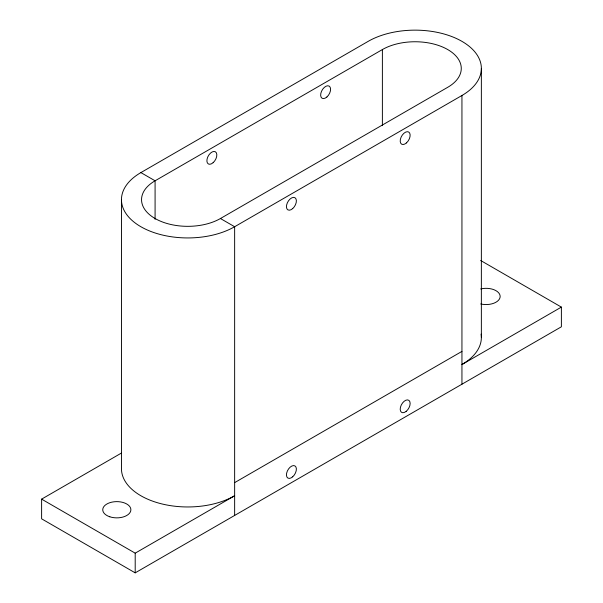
<?xml version="1.0" encoding="UTF-8"?>
<svg xmlns="http://www.w3.org/2000/svg" width="603" height="603" viewBox="0 0 603 603"><rect width="100%" height="100%" fill="white"/><g stroke="black" fill="none" stroke-linecap="round" stroke-linejoin="round"><path stroke-width="0.9" d="M461.943 95.493L234.642 226.728A66.3 38.275 0 0 1 140.883 226.728A66.3 38.275 0 0 1 140.883 172.594L368.177 41.358A66.3 38.275 0 0 1 461.943 41.358A66.3 38.275 0 0 1 461.943 95.493L461.943 384.209M155.084 219.304L155.084 180.794A46.212 26.675 0 0 0 155.084 218.52A46.212 26.675 0 0 0 220.434 218.52L447.735 87.292A46.212 26.675 0 0 0 447.735 49.567A46.212 26.675 0 0 0 382.385 49.567L155.084 180.794L140.883 172.594M480.666 260.504L561.385 307.108L561.385 326.796L135.2 572.85L41.615 518.821L41.615 499.133L121.489 453.019M234.642 482.626L461.943 351.398M41.615 499.133L135.2 553.162L234.642 495.749A66.3 38.275 0 0 1 162.388 504.048A66.3 38.275 0 0 1 121.459 468.682L121.459 199.661M561.385 307.108L461.943 364.521A66.3 38.275 0 0 0 481.111 334.115M220.434 218.52L234.642 226.728L234.642 515.437M481.36 68.425L481.36 337.454M382.385 49.567L382.385 125.643M135.2 553.162L135.2 572.85M480.712 288.943A14.065 8.118 0 0 1 500.158 296.442A14.065 8.118 0 0 1 480.712 303.95M292.696 476.8A7.032 4.063 -60 0 0 294.927 465.908A7.032 4.063 -60 0 0 286.606 473.287A7.032 4.063 -60 0 0 292.696 476.8M406.151 411.382A7.032 4.063 -60 0 0 408.909 400.369A7.032 4.063 -60 0 0 400.46 407.198A7.032 4.063 -60 0 0 406.151 411.382M292.696 208.593A7.032 4.063 -60 0 0 294.927 197.701A7.032 4.063 -60 0 0 286.606 205.08A7.032 4.063 -60 0 0 292.696 208.593M406.46 142.911A7.032 4.063 -60 0 0 408.691 132.019A7.032 4.063 -60 0 0 400.369 139.399A7.032 4.063 -60 0 0 406.46 142.911M326.901 96.985A7.032 4.063 -60 0 0 329.132 86.093A7.032 4.063 -60 0 0 320.811 93.465A7.032 4.063 -60 0 0 326.901 96.985M213.145 162.667A7.032 4.063 -60 0 0 215.369 151.768A7.032 4.063 -60 0 0 207.055 159.147A7.032 4.063 -60 0 0 213.145 162.667M109.784 516.779A14.065 8.118 0 0 0 130.881 509.746A14.065 8.118 0 0 0 109.784 502.714A14.065 8.118 0 0 0 109.784 516.779"/></g></svg>
